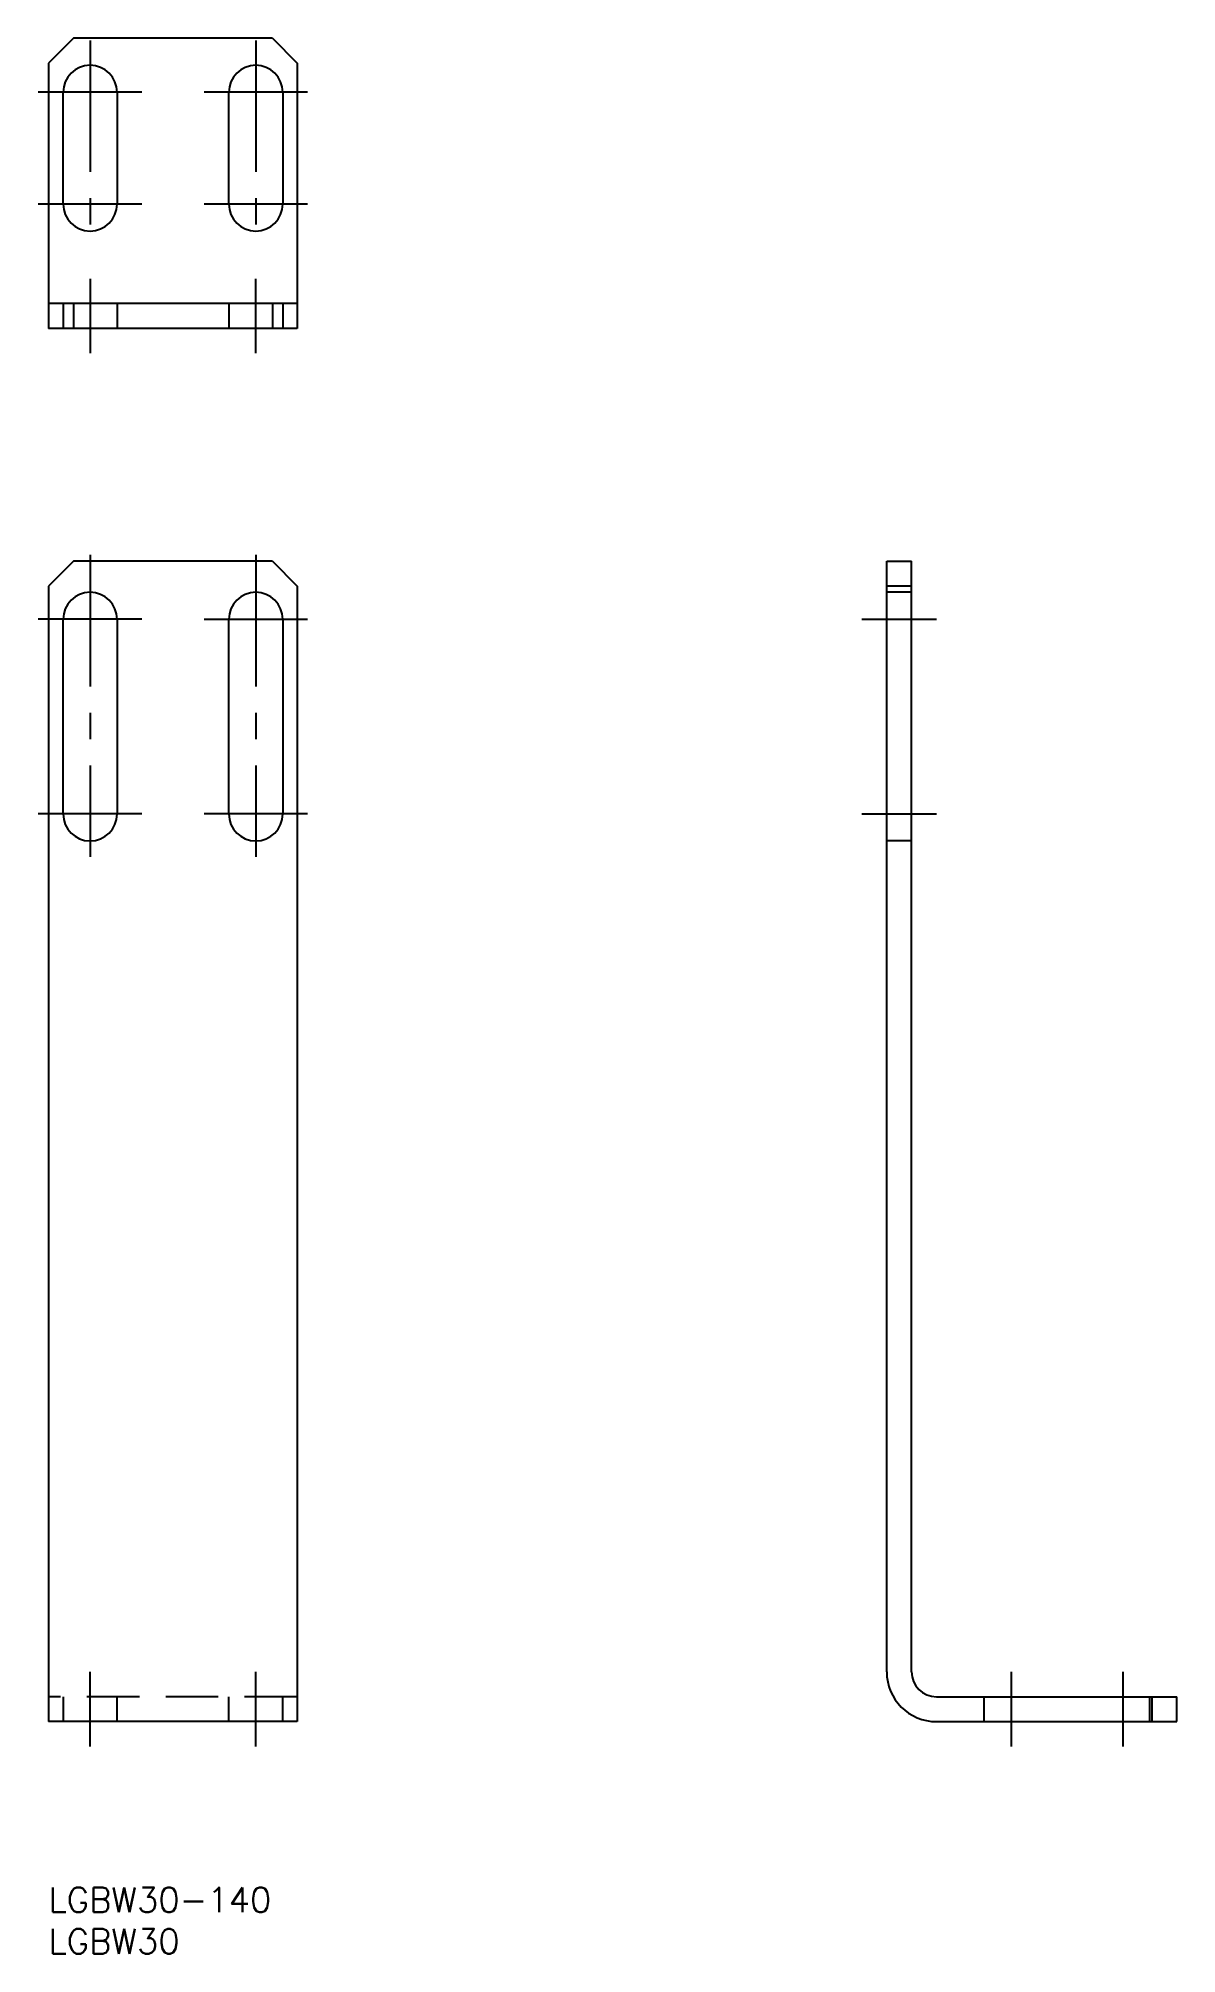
# Model space of a CAD drawing. Extents: x -1 to 136, y -8 to 223.
import ezdxf

# ---------------------------------------------------------------- set-up
doc = ezdxf.new("R2010")
doc.units = 0
doc.header["$LTSCALE"] = 0.5
doc.linetypes.add('CENTER', pattern=[50.8, 31.75, -6.35, 6.35, -6.35])
doc.linetypes.add('DASHED', pattern=[19.05, 12.7, -6.35])
doc.layers.get('0').update_dxf_attribs({"linetype": 'CONTINUOUS'})
doc.layers.add('CENTER', color=1, linetype='CENTER')
doc.styles.get("Standard").update_dxf_attribs({"font": 'txt.shx', "height": 3, "bigfont": 'bigfont.shx'})

# ---------------------------------------------------------------- blocks, each defined once
blk = doc.blocks.new('*U40')
at = {"color": 7, "linetype": 'CONTINUOUS'}
blk.add_text('LGBW30-140', height=3, dxfattribs=at).set_placement((0, -3))
blk = doc.blocks.new('*U41')
at = {"color": 7, "linetype": 'CONTINUOUS'}
blk.add_text('LGBW30', height=3, dxfattribs=at).set_placement((0, -8))

msp = doc.modelspace()

# ---------------------------------------------------------------- linework, layer by layer
at = {"color": 7, "linetype": 'CONTINUOUS'}
for p, q in [((3, 223.08), (0, 220.08)), ((27, 223.08), (3, 223.08)), ((27, 223.08), (30, 220.08)), ((0, 220.08), (0, 188.08)), ((30, 220.08), (30, 188.08)), ((1.75, 203.08), (1.75, 216.58)), ((8.25, 216.58), (8.25, 203.08)), ((21.75, 203.08), (21.75, 216.58)), ((28.25, 216.58), (28.25, 203.08)), ((30, 191.08), (0, 191.08)), ((3, 191.08), (3, 188.08)), ((27, 191.08), (27, 188.08)), ((30, 188.08), (0, 188.08)), ((3, 160), (0, 157)), ((27, 160), (3, 160)), ((27, 160), (30, 157)), ((101.15, 26), (101.15, 160)), ((101.15, 160), (104.15, 160)), ((104.15, 26), (104.15, 160)), ((0, 157), (0, 20)), ((30, 157), (30, 20)), ((104.15, 157), (101.15, 157)), ((1.75, 129.5), (1.75, 153)), ((8.25, 153), (8.25, 129.5)), ((21.75, 129.5), (21.75, 153)), ((28.25, 153), (28.25, 129.5)), ((107.15, 23), (136.15, 23)), ((133.15, 23), (133.15, 20)), ((136.15, 20), (136.15, 23)), ((30, 20), (0, 20)), ((107.15, 20), (136.15, 20))]:
    msp.add_line(p, q, dxfattribs=at)
at = {"color": 3, "linetype": 'DASHED'}
for p, q in [((1.75, 191.08), (1.75, 188.08)), ((8.25, 191.08), (8.25, 188.08)), ((21.75, 191.08), (21.75, 188.08)), ((28.25, 191.08), (28.25, 188.08)), ((104.15, 156.25), (101.15, 156.25)), ((104.15, 126.25), (101.15, 126.25)), ((30, 23), (0, 23)), ((1.75, 23), (1.75, 20)), ((8.25, 20), (8.25, 23)), ((21.75, 20), (21.75, 23)), ((28.25, 20), (28.25, 23)), ((112.9, 20), (112.9, 23)), ((132.9, 20), (132.9, 23))]:
    msp.add_line(p, q, dxfattribs=at)
at = {"color": 7, "linetype": 'CONTINUOUS'}
for centre, radius, start, end in [((5, 216.58), 3.25, 0, 180), ((25, 216.58), 3.25, 0, 180), ((5, 203.08), 3.25, 180, 0), ((25, 203.08), 3.25, 180, 0), ((5, 153), 3.25, 0, 180), ((25, 153), 3.25, 0, 180), ((5, 129.5), 3.25, 180, 0), ((25, 129.5), 3.25, 180, 0), ((107.15, 26), 6, 180, 270), ((107.15, 26), 3, 180, 270)]:
    msp.add_arc(centre, radius, start, end, dxfattribs=at)
at = {"layer": 'CENTER', "color": 1, "linetype": 'CENTER'}
for p, q in [((5, 222.83), (5, 197.93)), ((25, 222.83), (25, 197.93)), ((11.25, 216.58), (-1.25, 216.58)), ((31.25, 216.58), (18.75, 216.58)), ((11.25, 203.08), (-1.25, 203.08)), ((31.25, 203.08), (18.75, 203.08)), ((5, 194.08), (5, 185.08)), ((25, 185.08), (25, 194.08)), ((5, 160.75), (5, 124.35)), ((25, 160.75), (25, 124.35)), ((11.25, 153), (-1.25, 153)), ((18.75, 153), (31.25, 153)), ((98.15, 153), (107.15, 153)), ((11.25, 129.5), (-1.25, 129.5)), ((31.25, 129.5), (18.75, 129.5)), ((98.15, 129.5), (107.15, 129.5)), ((5, 17), (5, 26)), ((25, 17), (25, 26)), ((116.15, 26), (116.15, 17)), ((129.65, 26), (129.65, 17))]:
    msp.add_line(p, q, dxfattribs=at)

# ---------------------------------------------------------------- block references
at = {"color": 7, "linetype": 'CONTINUOUS'}
for name in ['*U40', '*U41']:
    msp.add_blockref(name, (0, 0), dxfattribs=at)

doc.saveas('drawing.dxf')
